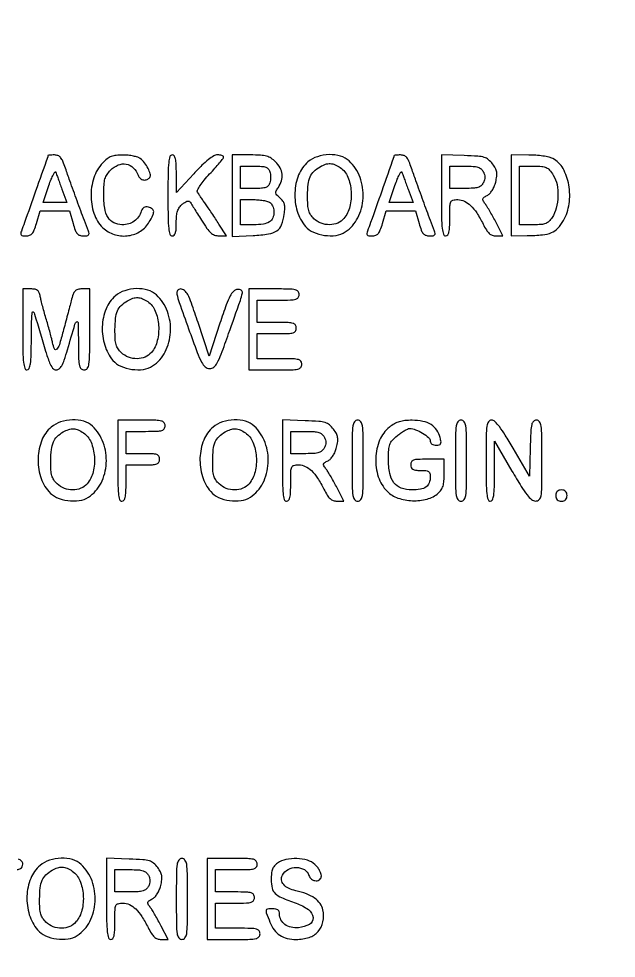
# Model space of a CAD drawing. Extents: x 0 to 1066, y 0 to 761.
# Drawn here: x 851.89 to 869.99, y 85.3 to 113.77 of the extents above; entities that cross this region are included whole.
import ezdxf

# ---------------------------------------------------------------- set-up
doc = ezdxf.new("R2010")
doc.units = 0
doc.header["$MEASUREMENT"] = 0

msp = doc.modelspace()

# ---------------------------------------------------------------- linework, layer by layer
for points in [[(183.390323, 95.266879, 0.000001), (192.989143, 95.254457, 0.000118)], [(479.458836, 95.240684, -0.000004), (502.524384, 95.211821, -0.198594)], [(710.559243, 95.267872, -0.000023), (733.258836, 95.240684, -0.000004), (756.324384, 95.211821, -0.198594)], [(416.092229, 95.24091, -0.000004), (439.072908, 95.212432, -0.198597)], [(542.992229, 95.24091, -0.000004), (565.972908, 95.212432, -0.198597)], [(606.442229, 95.24091, -0.000004), (629.422908, 95.212432, -0.198597)], [(669.892229, 95.24091, -0.000004), (692.872908, 95.212432, -0.198597)], [(851.835658, 87.989859, 0.090841), (851.937863, 88.01455, 0.188085), (851.988434, 88.065595, 0.102588), (852.0066, 88.1532, 0.193568), (851.969402, 88.245685, 0.15568), (851.874413, 88.297221, 0.043488)]]:
    msp.add_lwpolyline(points, format="xyb")
for points in [[(409.06215, 749.15415), (40.8618, 749.132981), (40.8618, 380.65769), (40.8618, 12.1824), (501.2973, 12.1824), (961.7328, 12.1824), (961.7328, 380.646631), (961.7328, 749.110861), (961.41555, 749.1633, 0.040886), (961.153339, 749.184871, 0.000002), (934.190609, 749.194398, 0.000089), (904.448031, 749.199508, 0.000054), (869.1804, 749.195529, -0.000029), (813.61687, 749.186499, -0.000004), (696.10453, 749.175037, -0.000004), (556.774728, 749.163736, -0.000004)], [(852.767995, 109.62045, -0.084799), (852.761491, 109.582434, -0.000052), (852.39552, 108.543662, -0.000388), (852.059976, 107.593928, -0.009822), (851.962975, 107.33625, 0.060048), (851.943383, 107.262519, 0.230938), (851.957632, 107.218662, 0.170663), (852.005725, 107.194554, 0.031659), (852.105979, 107.1882, 0.086283), (852.214094, 107.206997, 0.134827), (852.290923, 107.260959, 0.082591), (852.352996, 107.36797, 0.018432), (852.420468, 107.5689), (852.532876, 107.9496), (852.977843, 107.9496), (853.422811, 107.9496), (853.5294, 107.5689, 0.017944), (853.594785, 107.36399, 0.087286), (853.655012, 107.258531, 0.141822), (853.732234, 107.206152, 0.078722), (853.845546, 107.1882, 0.029308), (853.950692, 107.194368, 0.166988), (854.000422, 107.218276, 0.236769), (854.015264, 107.262066, 0.061225), (853.99549, 107.33625, -0.006965), (853.873201, 107.652606, -0.001209), (853.651945, 108.25404, -0.001323), (853.432217, 108.860787, -0.005089), (853.300452, 109.23975, 0.017403), (853.221681, 109.4495, 0.074917), (853.152922, 109.563275, 0.125362), (853.073216, 109.621172, 0.094981), (852.966649, 109.6416, 0.00999), (852.890484, 109.640078, 0.016528), (852.826352, 109.635387, 0.010464), (852.775248, 109.628862, 0.371455)], [(854.426629, 109.39712, 0.114205), (854.158761, 108.94674, 0.083506), (854.075834, 108.368764, 0.085163), (854.186364, 107.806294, 0.127519), (854.474803, 107.400227, 0.108551), (854.820666, 107.218735, 0.105254), (855.214805, 107.196143, 0.106878), (855.579222, 107.335573, 0.11522), (855.841918, 107.610312, 0.021165), (855.950599, 107.813461, 0.127063), (855.973765, 107.930049, 0.232712), (855.931027, 108.005758, 0.086167), (855.816543, 108.057943, 0.067058), (855.739689, 108.067355, 0.120753), (855.678562, 108.051591, 0.12276), (855.632309, 108.009609, 0.07065), (855.599501, 107.941411, -0.072622), (855.513376, 107.764171, -0.089596), (855.384895, 107.633259, -0.08774), (855.216431, 107.553738, -0.066597), (855.013587, 107.5266, -0.114856), (854.763475, 107.584822, -0.145297), (854.589922, 107.745208, -0.099183), (854.490315, 108.028134, -0.035212), (854.46, 108.458069, -0.014703), (854.468329, 108.741243, -0.055361), (854.498225, 108.916021, -0.07729), (854.559679, 109.048512, -0.049247), (854.667655, 109.180145, -0.096703), (854.901225, 109.337412, -0.146157), (855.143227, 109.364024, -0.15206), (855.353432, 109.25391, -0.107279), (855.498938, 109.02825, 0.127947), (855.565211, 108.934126, 0.131147), (855.66836, 108.885314, 0.142401), (855.775676, 108.896266, 0.159485), (855.854819, 108.963052, 0.211029), (855.868963, 109.065173, 0.047286), (855.803419, 109.232749, 0.046742), (855.695302, 109.40491, 0.065556), (855.567131, 109.533159, 0.088545), (855.490029, 109.573119, 0.025252), (855.358936, 109.606736, 0.02458), (855.204506, 109.630294, 0.023821), (855.046878, 109.638909, 0.026305), (854.83683, 109.629319, 0.068477), (854.689986, 109.594166, 0.074054), (854.564848, 109.522592, 0.034872)], [(856.4058, 108.4149, 0.003213), (856.410128, 107.741379, 0.022561), (856.429138, 107.4138, 0.049302), (856.465053, 107.238077, 0.328801), (856.5327, 107.1882, 0.195173), (856.592155, 107.212327, 0.124534), (856.63181, 107.276716, 0.061002), (856.653628, 107.39503, 0.015127), (856.6596, 107.592398, -0.022104), (856.668656, 107.797148, -0.055956), (856.698243, 107.942958, -0.072778), (856.75322, 108.054682, -0.065118), (856.839701, 108.150804, -0.036285), (856.914222, 108.205775, -0.064391), (856.983339, 108.237844, -0.094673), (857.038342, 108.244311, -0.234713), (857.072351, 108.224255, -0.004028), (857.106266, 108.171205, -0.000308), (857.196443, 108.02742, -0.000423), (857.30376, 107.855748, -0.000322), (857.421, 107.66758, 0.013499), (857.58611, 107.41751, 0.056738), (857.705125, 107.282878, 0.094374), (857.817902, 107.214453, 0.087664), (857.95095, 107.18993), (858.184801, 107.1882), (857.953248, 107.54775, 0.002746), (857.851427, 107.703965, 0.002011), (857.736791, 107.876236, 0.002032), (857.62691, 108.038499, 0.004505), (857.541529, 108.1611, -0.003474), (857.468413, 108.265629, -0.003611), (857.397703, 108.369832, -0.003478), (857.337823, 108.460826, -0.015688), (857.304909, 108.515277, -0.25502), (857.304085, 108.578993, -0.02513), (857.385271, 108.715445, -0.026088), (857.508527, 108.881291, -0.015703), (857.670689, 109.065177, 0.006298), (857.832661, 109.24203, 0.009352), (857.969607, 109.401291, 0.005062), (858.080496, 109.538032, 0.159541), (858.095361, 109.57815, 0.259665), (858.082917, 109.602667, 0.064446), (858.041168, 109.623575, 0.04954), (857.980197, 109.638274, 0.031664), (857.90745, 109.643687, 0.136814), (857.793234, 109.613183, 0.034876), (857.633868, 109.503536, 0.02706), (857.435476, 109.327248, 0.011695), (857.19015, 109.072637), (856.6632, 108.4995), (856.6614, 109.07055, 0.00897), (856.65522, 109.363493, 0.045692), (856.634051, 109.524975, 0.10506), (856.594741, 109.610458, 0.236893), (856.5327, 109.6416, 0.328801), (856.465053, 109.591723, 0.049302), (856.429138, 109.416, 0.022561), (856.410128, 109.088421, 0.003213)], [(858.3516, 108.405653), (858.3516, 107.169706), (858.984649, 107.201674, 0.024309), (859.455574, 107.248479, 0.112633), (859.708726, 107.347248, 0.153372), (859.852542, 107.528735, 0.058166), (859.93328, 107.845548, 0.023573), (859.949021, 108.027707, 0.073694), (859.93579, 108.149663, 0.094912), (859.890436, 108.244902, 0.057312), (859.805125, 108.336808, -0.027153), (859.710413, 108.427259, -0.149392), (859.679577, 108.489888, -0.161279), (859.690237, 108.55642, -0.033096), (859.752733, 108.659545, 0.080592), (859.847089, 108.854787, 0.100315), (859.865043, 109.055137, 0.097349), (859.803381, 109.251223, 0.071783), (859.666745, 109.433945, 0.050512), (859.532595, 109.543421, 0.079484), (859.397403, 109.604588, 0.053942), (859.21491, 109.633752, 0.012674), (858.905345, 109.6416), (858.3516, 109.6416)], [(860.650603, 109.429573, 0.123885), (860.367412, 109.036877, 0.085485), (860.253837, 108.497957, 0.082885), (860.326308, 107.935936, 0.104562), (860.578039, 107.477326, 0.111799), (860.816009, 107.300975, 0.06908), (861.152408, 107.205281, 0.069045), (861.502365, 107.204815, 0.111332), (861.780282, 107.308881, 0.131426), (862.161039, 107.73486, 0.103697), (862.321454, 108.334511, 0.101152), (862.22879, 108.960853, 0.118621), (861.898171, 109.460419, 0.118666), (861.638435, 109.607001, 0.075716), (861.292756, 109.650938, 0.073305), (860.937741, 109.589607, 0.095814)], [(863.258395, 109.62045, -0.084799), (863.251891, 109.582434, -0.000052), (862.88592, 108.543662, -0.000388), (862.550376, 107.593928, -0.009822), (862.453375, 107.33625, 0.060048), (862.433783, 107.262519, 0.230938), (862.448032, 107.218662, 0.170663), (862.496125, 107.194554, 0.031659), (862.596379, 107.1882, 0.086283), (862.704494, 107.206997, 0.134827), (862.781323, 107.260959, 0.082591), (862.843396, 107.36797, 0.018432), (862.910868, 107.5689), (863.023276, 107.9496), (863.468243, 107.9496), (863.913211, 107.9496), (864.0198, 107.5689, 0.017944), (864.085185, 107.36399, 0.087286), (864.145412, 107.258531, 0.141822), (864.222634, 107.206152, 0.078722), (864.335946, 107.1882, 0.029308), (864.441092, 107.194368, 0.166988), (864.490822, 107.218276, 0.236769), (864.505664, 107.262066, 0.061225), (864.48589, 107.33625, -0.006965), (864.363601, 107.652606, -0.001209), (864.142345, 108.25404, -0.001323), (863.922617, 108.860787, -0.005089), (863.790852, 109.23975, 0.017403), (863.712081, 109.4495, 0.074917), (863.643322, 109.563275, 0.125362), (863.563616, 109.621172, 0.094981), (863.457049, 109.6416, 0.00999), (863.380884, 109.640078, 0.016528), (863.316752, 109.635387, 0.010464), (863.265648, 109.628862, 0.371455)], [(864.6966, 108.418321, 0.003202), (864.700926, 107.742813, 0.022501), (864.719932, 107.41437, 0.049121), (864.75583, 107.238147, 0.329081), (864.8235, 107.1882, 0.232029), (864.885237, 107.21848, 0.108427), (864.924369, 107.301, 0.047315), (864.945101, 107.456857, 0.00942), (864.9504, 107.7381, -0.00595), (864.954707, 108.100065, -0.096871), (864.980744, 108.218198, -0.238613), (865.04541, 108.271815, -0.056005), (865.189453, 108.288, -0.111153), (865.390905, 108.242656, -0.081177), (865.58022, 108.111801, -0.058854), (865.76591, 107.885171, -0.025924), (865.957772, 107.54775, 0.021841), (866.057516, 107.368953, 0.069009), (866.14467, 107.263427, 0.100305), (866.237178, 107.207632, 0.085906), (866.349445, 107.1882), (866.56065, 107.1882), (866.354473, 107.59005, 0.006834), (866.266406, 107.756072, 0.006481), (866.172298, 107.922612, 0.006451), (866.085251, 108.06776, 0.022591), (866.023827, 108.157875, -0.02569), (865.957248, 108.256864, -0.192002), (865.948329, 108.311664, -0.198014), (865.979663, 108.35659, -0.027525), (866.080528, 108.413775, 0.089041), (866.158481, 108.471614, 0.046566), (866.232998, 108.567276, 0.042448), (866.296234, 108.687602, 0.038847), (866.340464, 108.820463, 0.026721), (866.374434, 108.996822, 0.076578), (866.372442, 109.121241, 0.082928), (866.333416, 109.233584, 0.035157), (866.247072, 109.368262, 0.057331), (866.124502, 109.49854, 0.10358), (865.996117, 109.567832, 0.055706), (865.800985, 109.602774, 0.007564), (865.385758, 109.623871), (864.6966, 109.648443)], [(866.8116, 108.4149), (866.8116, 107.1882), (867.29805, 107.196633, 0.018847), (867.76102, 107.222133, 0.076273), (868.034429, 107.290481, 0.107083), (868.225618, 107.424269, 0.057946), (868.395822, 107.657164, 0.09461), (868.566813, 108.161818, 0.077415), (868.557401, 108.732431, 0.083451), (868.381767, 109.232865, 0.148656), (868.071584, 109.534603, 0.065462), (867.95924, 109.575066, 0.01784), (867.773259, 109.608774, 0.017725), (867.557631, 109.632191, 0.017594), (867.34035, 109.640353), (866.8116, 109.6416)], [(861.629697, 109.257839, -0.143223), (861.857398, 108.973523, -0.079931), (861.95986, 108.538353, -0.077332), (861.921665, 108.077218, -0.11509), (861.740396, 107.71695, -0.119537), (861.551984, 107.577395, -0.098447), (861.306327, 107.526752, -0.09388), (861.049877, 107.573462, -0.097006), (860.831603, 107.710547, -0.056872), (860.730683, 107.82964, -0.080028), (860.672787, 107.955996, -0.054705), (860.644963, 108.127724, -0.014142), (860.638491, 108.408497, -0.025001), (860.657555, 108.753355, -0.075567), (860.716982, 108.980338, -0.098225), (860.830437, 109.145205, -0.062967), (861.0165, 109.285619, -0.051006), (861.181266, 109.358958, -0.090781), (861.327914, 109.378995, -0.090761), (861.472171, 109.345781, -0.050966)], [(853.194155, 108.60525), (853.343944, 108.2034), (852.981638, 108.2034), (852.619332, 108.2034), (852.797143, 108.717818, -0.011999), (852.867893, 108.907624, -0.026422), (852.932917, 109.048059, -0.047278), (852.983234, 109.124701, -0.601846), (853.00966, 109.119668, 0.009837), (853.031496, 109.053495, 0.001488), (853.078171, 108.922123, 0.001668), (853.134262, 108.767356, 0.001442)], [(859.4937, 109.134, -0.047189), (859.510379, 109.05689, -0.029688), (859.515852, 108.9648, -0.029688), (859.510379, 108.87271, -0.047189), (859.4937, 108.7956, -0.103276), (859.445562, 108.710174, -0.127418), (859.370271, 108.658847, -0.071188), (859.245244, 108.633146, -0.015153), (859.022699, 108.6264), (858.6054, 108.6264), (858.6054, 108.9648), (858.6054, 109.3032), (859.022699, 109.3032, -0.015153), (859.245244, 109.296454, -0.071188), (859.370271, 109.270753, -0.127418), (859.445562, 109.219426, -0.103276)], [(863.684555, 108.60525), (863.834344, 108.2034), (863.472038, 108.2034), (863.109732, 108.2034), (863.287543, 108.717818, -0.011999), (863.358293, 108.907624, -0.026422), (863.423317, 109.048059, -0.047278), (863.473634, 109.124701, -0.601846), (863.50006, 109.119668, 0.009837), (863.521896, 109.053495, 0.001488), (863.568571, 108.922123, 0.001668), (863.624662, 108.767356, 0.001442)], [(865.9656, 109.134, -0.049536), (866.001762, 109.046626, -0.073486), (866.013853, 108.9648, -0.073486), (866.001762, 108.882974, -0.049536), (865.9656, 108.7956, -0.09537), (865.896705, 108.710675, -0.100861), (865.802466, 108.659433, -0.059921), (865.657432, 108.633448, -0.014397), (865.412723, 108.6264), (864.9504, 108.6264), (864.9504, 108.9648), (864.9504, 109.3032), (865.412723, 109.3032, -0.014397), (865.657432, 109.296152, -0.059921), (865.802466, 109.270167, -0.100861), (865.896705, 109.218925, -0.09537)], [(868.086553, 109.02825, -0.090931), (868.198874, 108.746531, -0.056823), (868.228935, 108.391609, -0.056208), (868.178025, 108.033788, -0.081785), (868.04923, 107.742909, -0.053857), (867.955967, 107.629366, -0.102503), (867.856965, 107.565735, -0.073821), (867.719288, 107.535009, -0.018052), (867.48645, 107.5266), (867.0654, 107.5266), (867.0654, 108.4149), (867.0654, 109.3032), (867.489643, 109.3032, -0.017821), (867.739618, 109.294288, -0.090339), (867.874117, 109.259735, -0.111314), (867.973876, 109.183366, -0.033754)], [(859.51908, 108.18648, -0.070395), (859.557994, 108.134739, -0.038897), (859.590779, 108.062594, -0.037889), (859.613131, 107.98277, -0.049362), (859.6206, 107.9073, -0.103441), (859.583945, 107.732018, -0.151109), (859.481593, 107.613479, -0.105063), (859.298177, 107.546685, -0.034985), (859.01148, 107.5266), (858.6054, 107.5266), (858.6054, 107.9073), (858.6054, 108.288), (859.01148, 108.288, -0.022886), (859.174385, 108.28054, -0.026473), (859.328096, 108.258179, -0.026952), (859.454295, 108.225781, -0.120635)], [(852.0066, 104.3541, 0.003213), (852.010928, 103.680579, 0.022561), (852.029938, 103.353, 0.049302), (852.065853, 103.177277, 0.328801), (852.1335, 103.1274, 0.305395), (852.199734, 103.172016, 0.062503), (852.238002, 103.315664, 0.027449), (852.25981, 103.58556, 0.004264), (852.269037, 104.12145, -0.002416), (852.276385, 104.664922, -0.029471), (852.292446, 104.872343, -0.603012), (852.324212, 104.883914, -0.138127), (852.364691, 104.8194, 0.001112), (852.698207, 103.693784, 0.020238), (852.819804, 103.339651, 0.077221), (852.912019, 103.180577, 0.226588), (853.023337, 103.1274, 0.178321), (853.111545, 103.159892, 0.090477), (853.187367, 103.252802, 0.045479), (853.264022, 103.42768, 0.010027), (853.361609, 103.74075, -0.001209), (853.587905, 104.514515, -0.180504), (853.642726, 104.587517, -0.586533), (853.683768, 104.565553, -0.002598), (853.691921, 103.95225, 0.004063), (853.700082, 103.44921, 0.046466), (853.723247, 103.252491, 0.159576), (853.775538, 103.162536, 0.183972), (853.8678, 103.1274, 0.240299), (853.962122, 103.175509, 0.123223), (854.012933, 103.301887, 0.031956), (854.033411, 103.581238, 0.002322), (854.037, 104.3541), (854.037, 105.5808), (853.802435, 105.5808, 0.057703), (853.672347, 105.565737, 0.150789), (853.592017, 105.518684, 0.102355), (853.534077, 105.421496, 0.018959), (853.47308, 105.22125, 0.000085), (853.426337, 105.043826, 0.000034), (853.36205, 104.799572, 0.000033), (853.292616, 104.53562, 0.000041), (853.228214, 104.29065, -0.009374), (853.114779, 103.889752, -0.115475), (853.035791, 103.753201, -0.538762), (852.968854, 103.764823, -0.053672), (852.910197, 103.95225, 0.012912), (852.883067, 104.072509, 0.003926), (852.835847, 104.253241, 0.003928), (852.779736, 104.454994, 0.004276), (852.721978, 104.6502, -0.00492), (852.664494, 104.845406, -0.004529), (852.609202, 105.047159, -0.004526), (852.563171, 105.227901, -0.014927), (852.537481, 105.34815, 0.043617), (852.504578, 105.468063, 0.134321), (852.455998, 105.535821, 0.130778), (852.378829, 105.570434, 0.040414), (852.250798, 105.5808), (852.0066, 105.5808)], [(854.813203, 105.368773, 0.123885), (854.530012, 104.976077, 0.085485), (854.416437, 104.437157, 0.082885), (854.488908, 103.875136, 0.104562), (854.740639, 103.416526, 0.111799), (854.978609, 103.240175, 0.06908), (855.315008, 103.144481, 0.069045), (855.664965, 103.144015, 0.111332), (855.942882, 103.248081, 0.131426), (856.323639, 103.67406, 0.103697), (856.484054, 104.273711, 0.101152), (856.39139, 104.900053, 0.118621), (856.060771, 105.399619, 0.118666), (855.801035, 105.546201, 0.075716), (855.455356, 105.590138, 0.073305), (855.100341, 105.528807, 0.095814)], [(857.03066, 104.37525, 0.003393), (857.293869, 103.660387, 0.031784), (857.428464, 103.361505, 0.088186), (857.539521, 103.219171, 0.185146), (857.668542, 103.1697, 0.171713), (857.794648, 103.214324, 0.097838), (857.899469, 103.339908, 0.035907), (858.020375, 103.604453, 0.004013), (858.246904, 104.2272, 0.000902), (858.601212, 105.231858, 0.03521), (858.66358, 105.459996, 0.313686), (858.62714, 105.543501, 0.175088), (858.513583, 105.567082, 0.158568), (858.392743, 105.507747, 0.080982), (858.290965, 105.370542, 0.034439), (858.176142, 105.104735, 0.004852), (857.983055, 104.539566), (857.652566, 103.540632), (857.317571, 104.560716, 0.004319), (857.117881, 105.151521, 0.035828), (857.006119, 105.411355, 0.094668), (856.907592, 105.536589, 0.180786), (856.789313, 105.5808, 0.252582), (856.699896, 105.532552, 0.197186), (856.678518, 105.422457, 0.035219), (856.748813, 105.166469, 0.0019)], [(858.8592, 104.3541), (858.8592, 103.1274), (859.6629, 103.1274, 0.004147), (860.153609, 103.13147, 0.047763), (860.344988, 103.153003, 0.16431), (860.432394, 103.204593, 0.179874), (860.4666, 103.2966, 0.157888), (860.43706, 103.387816, 0.176663), (860.36085, 103.439362, 0.055952), (860.195978, 103.461453, 0.005351), (859.7898, 103.4658), (859.113, 103.4658), (859.113, 103.8465), (859.113, 104.2272), (859.7052, 104.2272, 0.006583), (860.055092, 104.231807, 0.063075), (860.202225, 104.254393, 0.183695), (860.27107, 104.305826, 0.142406), (860.2974, 104.3964, 0.142406), (860.27107, 104.486974, 0.183695), (860.202225, 104.538407, 0.063075), (860.055092, 104.560993, 0.006583), (859.7052, 104.5656), (859.113, 104.5656), (859.113, 104.904), (859.113, 105.2424), (859.7475, 105.2424, 0.005909), (860.125526, 105.246867, 0.059311), (860.281538, 105.26919, 0.180365), (860.354056, 105.320688, 0.150217), (860.382, 105.4116, 0.17273), (860.349327, 105.503357, 0.168559), (860.265675, 105.55495, 0.050222), (860.083122, 105.576649, 0.004487), (859.6206, 105.5808), (858.8592, 105.5808)], [(855.792297, 105.197039, -0.143223), (856.019998, 104.912723, -0.079931), (856.12246, 104.477553, -0.077332), (856.084265, 104.016418, -0.11509), (855.902996, 103.65615, -0.119537), (855.714584, 103.516595, -0.098447), (855.468927, 103.465952, -0.09388), (855.212477, 103.512662, -0.097006), (854.994203, 103.649747, -0.056872), (854.893283, 103.76884, -0.080028), (854.835387, 103.895196, -0.054705), (854.807563, 104.066924, -0.014142), (854.801091, 104.347697, -0.025001), (854.820155, 104.692555, -0.075567), (854.879582, 104.919538, -0.098225), (854.993037, 105.084405, -0.062967), (855.1791, 105.224819, -0.051006), (855.343866, 105.298158, -0.090781), (855.490514, 105.318195, -0.090761), (855.634771, 105.284981, -0.050966)], [(852.867403, 101.392573, 0.123885), (852.584212, 100.999877, 0.085485), (852.470637, 100.460957, 0.082885), (852.543108, 99.898936, 0.104562), (852.794839, 99.440326, 0.111799), (853.032809, 99.263975, 0.06908), (853.369208, 99.168281, 0.069045), (853.719165, 99.167815, 0.111332), (853.997082, 99.271881, 0.131426), (854.377839, 99.69786, 0.103697), (854.538254, 100.297511, 0.101152), (854.44559, 100.923853, 0.118621), (854.114971, 101.423419, 0.118666), (853.855235, 101.570001, 0.075716), (853.509556, 101.613938, 0.073305), (853.154541, 101.552607, 0.095814)], [(854.883, 100.3779, 0.003213), (854.887328, 99.704379, 0.022561), (854.906338, 99.3768, 0.049302), (854.942253, 99.201077, 0.328801), (855.0099, 99.1512, 0.232029), (855.071637, 99.18148, 0.108427), (855.110769, 99.264, 0.047315), (855.131501, 99.419857, 0.00942), (855.1368, 99.7011), (855.1368, 100.251), (855.6444, 100.251, 0.008455), (855.938098, 100.255967, 0.072107), (856.0674, 100.2792, 0.188641), (856.128932, 100.330468, 0.12648), (856.152, 100.4202, 0.12648), (856.128932, 100.509932, 0.188641), (856.0674, 100.5612, 0.072107), (855.938098, 100.584433, 0.008455), (855.6444, 100.5894), (855.1368, 100.5894), (855.1368, 100.9278), (855.1368, 101.2662), (855.729, 101.2662, 0.006583), (856.078892, 101.270807, 0.063075), (856.226025, 101.293393, 0.183695), (856.29487, 101.344826, 0.142406), (856.3212, 101.4354, 0.165398), (856.290083, 101.526895, 0.1727), (856.210163, 101.578474, 0.052938), (856.036445, 101.600357, 0.004884), (855.6021, 101.6046), (854.883, 101.6046)], [(857.774203, 101.392573, 0.123885), (857.491012, 100.999877, 0.085485), (857.377437, 100.460957, 0.082885), (857.449908, 99.898936, 0.104562), (857.701639, 99.440326, 0.111799), (857.939609, 99.263975, 0.06908), (858.276008, 99.168281, 0.069045), (858.625965, 99.167815, 0.111332), (858.903882, 99.271881, 0.131426), (859.284639, 99.69786, 0.103697), (859.445054, 100.297511, 0.101152), (859.35239, 100.923853, 0.118621), (859.021771, 101.423419, 0.118666), (858.762035, 101.570001, 0.075716), (858.416356, 101.613938, 0.073305), (858.061341, 101.552607, 0.095814)], [(859.8744, 100.381321, 0.003202), (859.878726, 99.705813, 0.022501), (859.897732, 99.37737, 0.049121), (859.93363, 99.201147, 0.329081), (860.0013, 99.1512, 0.232029), (860.063037, 99.18148, 0.108427), (860.102169, 99.264, 0.047315), (860.122901, 99.419857, 0.00942), (860.1282, 99.7011, -0.00595), (860.132507, 100.063065, -0.096871), (860.158544, 100.181198, -0.238613), (860.22321, 100.234815, -0.056005), (860.367253, 100.251, -0.111153), (860.568705, 100.205656, -0.081177), (860.75802, 100.074801, -0.058854), (860.94371, 99.848171, -0.025924), (861.135572, 99.51075, 0.021841), (861.235316, 99.331953, 0.069009), (861.32247, 99.226427, 0.100305), (861.414978, 99.170632, 0.085906), (861.527245, 99.1512), (861.73845, 99.1512), (861.532273, 99.55305, 0.006834), (861.444206, 99.719072, 0.006481), (861.350098, 99.885612, 0.006451), (861.263051, 100.03076, 0.022591), (861.201627, 100.120875, -0.02569), (861.135048, 100.219864, -0.192002), (861.126129, 100.274664, -0.198014), (861.157463, 100.31959, -0.027525), (861.258328, 100.376775, 0.089041), (861.336281, 100.434614, 0.046566), (861.410798, 100.530276, 0.042448), (861.474034, 100.650602, 0.038847), (861.518264, 100.783463, 0.026721), (861.552234, 100.959822, 0.076578), (861.550242, 101.084241, 0.082928), (861.511216, 101.196584, 0.035157), (861.424872, 101.331262, 0.057331), (861.302302, 101.46154, 0.10358), (861.173917, 101.530832, 0.055706), (860.978785, 101.565774, 0.007564), (860.563558, 101.586871), (859.8744, 101.611443)], [(861.9894, 100.3779, 0.002322), (861.992989, 99.605038, 0.031956), (862.013467, 99.325687, 0.123223), (862.064278, 99.199309, 0.240299), (862.1586, 99.1512, 0.240299), (862.252922, 99.199309, 0.123223), (862.303733, 99.325687, 0.031956), (862.324211, 99.605038, 0.002322), (862.3278, 100.3779, 0.002322), (862.324211, 101.150762, 0.031956), (862.303733, 101.430112, 0.123223), (862.252922, 101.556491, 0.240299), (862.1586, 101.6046, 0.240299), (862.064278, 101.556491, 0.123223), (862.013467, 101.430112, 0.031956), (861.992989, 101.150762, 0.002322)], [(863.118928, 101.392743, 0.129246), (862.822805, 101.000097, 0.088626), (862.704613, 100.451792, 0.087215), (862.783165, 99.888133, 0.118789), (863.04996, 99.451931, 0.112618), (863.378424, 99.245494, 0.075265), (863.816535, 99.162795, 0.075304), (864.259252, 99.213485, 0.113008), (864.601123, 99.395566, 0.065979), (864.688955, 99.494789, 0.074329), (864.743672, 99.609691, 0.054743), (864.772567, 99.762684, 0.019325), (864.7812, 99.985973), (864.7812, 100.4202), (864.2736, 100.4202, 0.008455), (863.979902, 100.415233, 0.072107), (863.8506, 100.392, 0.188641), (863.789068, 100.340732, 0.12648), (863.766, 100.251, 0.087745), (863.780999, 100.166192, 0.177212), (863.824163, 100.115036, 0.10769), (863.907766, 100.088753, 0.022514), (864.0621, 100.0818, -0.021714), (864.224185, 100.074758, -0.124268), (864.304865, 100.046751, -0.187079), (864.345295, 99.990064, -0.062494), (864.3582, 99.88722, -0.091498), (864.324563, 99.704947, -0.148314), (864.228774, 99.581386, -0.113347), (864.058688, 99.511247, -0.041372), (863.79752, 99.4896, -0.086758), (863.474934, 99.545999, -0.145015), (863.254723, 99.707975, -0.116882), (863.128779, 99.993149, -0.045825), (863.0892, 100.424089, -0.015089), (863.097847, 100.710568, -0.073154), (863.131095, 100.869358, -0.095003), (863.204551, 100.991379, -0.035007), (863.349491, 101.13178, -0.021479), (863.458286, 101.215617, -0.024071), (863.569926, 101.286463, -0.024321), (863.669791, 101.337028, -0.105406), (863.734392, 101.3508, -0.095864), (863.911727, 101.316484, -0.042073), (864.126296, 101.208465, -0.039621), (864.308719, 101.075547, -0.218876), (864.3582, 100.967927, 0.137225), (864.371737, 100.919532, 0.104143), (864.409596, 100.879139, 0.087371), (864.467139, 100.852335, 0.065501), (864.536571, 100.8432, 0.051376), (864.629548, 100.852779, 0.224479), (864.672499, 100.885225, 0.158116), (864.68318, 100.947988, 0.023398), (864.658342, 101.07585, 0.090086), (864.556094, 101.30584, 0.105062), (864.383633, 101.470882, 0.089301), (864.13508, 101.568988, 0.048933), (863.8083, 101.601781, 0.02471), (863.588834, 101.591418, 0.049497), (863.418712, 101.557729, 0.05494), (863.270239, 101.494221, 0.038421)], [(865.1196, 100.3779, 0.002322), (865.123189, 99.605038, 0.031956), (865.143667, 99.325687, 0.123223), (865.194478, 99.199309, 0.240299), (865.2888, 99.1512, 0.240299), (865.383122, 99.199309, 0.123223), (865.433933, 99.325687, 0.031956), (865.454411, 99.605038, 0.002322), (865.458, 100.3779, 0.002322), (865.454411, 101.150762, 0.031956), (865.433933, 101.430112, 0.123223), (865.383122, 101.556491, 0.240299), (865.2888, 101.6046, 0.240299), (865.194478, 101.556491, 0.123223), (865.143667, 101.430112, 0.031956), (865.123189, 101.150762, 0.002322)], [(866.0502, 100.3779, 0.003213), (866.054528, 99.704379, 0.022561), (866.073538, 99.3768, 0.049302), (866.109453, 99.201077, 0.328801), (866.1771, 99.1512, 0.295501), (866.242472, 99.193531, 0.070336), (866.280206, 99.324231, 0.029944), (866.30024, 99.571794, 0.004715), (866.305837, 100.06065), (866.307674, 100.9701), (866.834587, 100.063957, 0.006242), (867.113961, 99.597024, 0.029041), (867.293682, 99.339737, 0.052989), (867.430926, 99.199238, 0.170079), (867.55185, 99.154507, 0.199339), (867.660131, 99.197273, 0.163117), (867.717825, 99.308706, 0.036571), (867.738904, 99.567581, 0.002034), (867.7422, 100.3779, 0.002367), (867.738569, 101.145072, 0.031318), (867.718184, 101.427383, 0.117824), (867.668377, 101.556077, 0.246563), (867.57596, 101.6046, 0.195513), (867.485155, 101.567682, 0.145553), (867.431852, 101.472256, 0.043894), (867.404339, 101.265993, 0.004128), (867.38561, 100.754718), (867.3615, 99.904836), (866.868317, 100.754718, 0.007787), (866.628238, 101.153983, 0.025041), (866.451401, 101.40861, 0.035073), (866.313547, 101.563518, 0.195814), (866.212667, 101.6046, 0.254619), (866.122661, 101.555588, 0.110911), (866.074151, 101.423758, 0.030502), (866.053887, 101.137586, 0.002427)], [(853.846497, 101.220839, -0.143223), (854.074198, 100.936523, -0.079931), (854.17666, 100.501353, -0.077332), (854.138465, 100.040218, -0.11509), (853.957196, 99.67995, -0.119537), (853.768784, 99.540395, -0.098447), (853.523127, 99.489752, -0.09388), (853.266677, 99.536462, -0.097006), (853.048403, 99.673547, -0.056872), (852.947483, 99.79264, -0.080028), (852.889587, 99.918996, -0.054705), (852.861763, 100.090724, -0.014142), (852.855291, 100.371497, -0.025001), (852.874355, 100.716355, -0.075567), (852.933782, 100.943338, -0.098225), (853.047237, 101.108205, -0.062967), (853.2333, 101.248619, -0.051006), (853.398066, 101.321958, -0.090781), (853.544714, 101.341995, -0.090761), (853.688971, 101.308781, -0.050966)], [(858.753297, 101.220839, -0.143223), (858.980998, 100.936523, -0.079931), (859.08346, 100.501353, -0.077332), (859.045265, 100.040218, -0.11509), (858.863996, 99.67995, -0.119537), (858.675584, 99.540395, -0.098447), (858.429927, 99.489752, -0.09388), (858.173477, 99.536462, -0.097006), (857.955203, 99.673547, -0.056872), (857.854283, 99.79264, -0.080028), (857.796387, 99.918996, -0.054705), (857.768563, 100.090724, -0.014142), (857.762091, 100.371497, -0.025001), (857.781155, 100.716355, -0.075567), (857.840582, 100.943338, -0.098225), (857.954037, 101.108205, -0.062967), (858.1401, 101.248619, -0.051006), (858.304866, 101.321958, -0.090781), (858.451514, 101.341995, -0.090761), (858.595771, 101.308781, -0.050966)], [(861.1434, 101.097, -0.049536), (861.179562, 101.009626, -0.073486), (861.191653, 100.9278, -0.073486), (861.179562, 100.845974, -0.049536), (861.1434, 100.7586, -0.09537), (861.074505, 100.673675, -0.100861), (860.980266, 100.622433, -0.059921), (860.835232, 100.596448, -0.014397), (860.590523, 100.5894), (860.1282, 100.5894), (860.1282, 100.9278), (860.1282, 101.2662), (860.590523, 101.2662, -0.014397), (860.835232, 101.259152, -0.059921), (860.980266, 101.233167, -0.100861), (861.074505, 101.181925, -0.09537)], [(868.1652, 99.3204, 0.072254), (868.175931, 99.246531, 0.124864), (868.2075, 99.1935, 0.124864), (868.260531, 99.161931, 0.072254), (868.3344, 99.1512, 0.072254), (868.408269, 99.161931, 0.124864), (868.4613, 99.1935, 0.124864), (868.492869, 99.246531, 0.072254), (868.5036, 99.3204, 0.072254), (868.492869, 99.394269, 0.124864), (868.4613, 99.4473, 0.124864), (868.408269, 99.478869, 0.072254), (868.3344, 99.4896, 0.072254), (868.260531, 99.478869, 0.124864), (868.2075, 99.4473, 0.124864), (868.175931, 99.394269, 0.072254)], [(852.529003, 88.110373, 0.123885), (852.245812, 87.717677, 0.085485), (852.132237, 87.178757, 0.082885), (852.204708, 86.616736, 0.104562), (852.456439, 86.158126, 0.111799), (852.694409, 85.981775, 0.06908), (853.030808, 85.886081, 0.069045), (853.380765, 85.885615, 0.111332), (853.658682, 85.989681, 0.131426), (854.039439, 86.41566, 0.103697), (854.199854, 87.015311, 0.101152), (854.10719, 87.641653, 0.118621), (853.776571, 88.141219, 0.118666), (853.516835, 88.287801, 0.075716), (853.171156, 88.331738, 0.073305), (852.816141, 88.270407, 0.095814)], [(854.5446, 87.099121, 0.003202), (854.548926, 86.423613, 0.022501), (854.567932, 86.09517, 0.049121), (854.60383, 85.918947, 0.329081), (854.6715, 85.869, 0.232029), (854.733237, 85.89928, 0.108427), (854.772369, 85.9818, 0.047315), (854.793101, 86.137657, 0.00942), (854.7984, 86.4189, -0.00595), (854.802707, 86.780865, -0.096871), (854.828744, 86.898998, -0.238613), (854.89341, 86.952615, -0.056005), (855.037453, 86.9688, -0.111153), (855.238905, 86.923456, -0.081177), (855.42822, 86.792601, -0.058854), (855.61391, 86.565971, -0.025924), (855.805772, 86.22855, 0.021841), (855.905516, 86.049753, 0.069009), (855.99267, 85.944227, 0.100305), (856.085178, 85.888432, 0.085906), (856.197445, 85.869), (856.40865, 85.869), (856.202473, 86.27085, 0.006834), (856.114406, 86.436872, 0.006481), (856.020298, 86.603412, 0.006451), (855.933251, 86.74856, 0.022591), (855.871827, 86.838675, -0.02569), (855.805248, 86.937664, -0.192002), (855.796329, 86.992464, -0.198014), (855.827663, 87.03739, -0.027525), (855.928528, 87.094575, 0.089041), (856.006481, 87.152414, 0.046566), (856.080998, 87.248076, 0.042448), (856.144234, 87.368402, 0.038847), (856.188464, 87.501263, 0.026721), (856.222434, 87.677622, 0.076578), (856.220442, 87.802041, 0.082928), (856.181416, 87.914384, 0.035157), (856.095072, 88.049062, 0.057331), (855.972502, 88.17934, 0.10358), (855.844117, 88.248632, 0.055706), (855.648985, 88.283574, 0.007564), (855.233758, 88.304671), (854.5446, 88.329243)], [(856.6596, 87.0957, 0.002322), (856.663189, 86.322838, 0.031956), (856.683667, 86.043487, 0.123223), (856.734478, 85.917109, 0.240299), (856.8288, 85.869, 0.240299), (856.923122, 85.917109, 0.123223), (856.973933, 86.043487, 0.031956), (856.994411, 86.322838, 0.002322), (856.998, 87.0957, 0.002322), (856.994411, 87.868562, 0.031956), (856.973933, 88.147912, 0.123223), (856.923122, 88.274291, 0.240299), (856.8288, 88.3224, 0.240299), (856.734478, 88.274291, 0.123223), (856.683667, 88.147912, 0.031956), (856.663189, 87.868562, 0.002322)], [(857.5902, 87.0957), (857.5902, 85.869), (858.3939, 85.869, 0.004147), (858.884609, 85.87307, 0.047763), (859.075988, 85.894603, 0.16431), (859.163394, 85.946193, 0.179874), (859.1976, 86.0382, 0.157888), (859.16806, 86.129416, 0.176663), (859.09185, 86.180962, 0.055952), (858.926978, 86.203053, 0.005351), (858.5208, 86.2074), (857.844, 86.2074), (857.844, 86.5881), (857.844, 86.9688), (858.4362, 86.9688, 0.006583), (858.786092, 86.973407, 0.063075), (858.933225, 86.995993, 0.183695), (859.00207, 87.047426, 0.142406), (859.0284, 87.138, 0.142406), (859.00207, 87.228574, 0.183695), (858.933225, 87.280007, 0.063075), (858.786092, 87.302593, 0.006583), (858.4362, 87.3072), (857.844, 87.3072), (857.844, 87.6456), (857.844, 87.984), (858.4785, 87.984, 0.005909), (858.856526, 87.988467, 0.059311), (859.012538, 88.01079, 0.180365), (859.085056, 88.062288, 0.150217), (859.113, 88.1532, 0.17273), (859.080327, 88.244957, 0.168559), (858.996675, 88.29655, 0.050222), (858.814122, 88.318249, 0.004487), (858.3516, 88.3224), (857.5902, 88.3224)], [(859.72635, 88.180744, 0.064007), (859.633552, 88.096532, 0.085808), (859.575751, 87.998965, 0.066535), (859.545234, 87.869074, 0.024477), (859.536, 87.680558, 0.055339), (859.564637, 87.422612, 0.149321), (859.654873, 87.264124, 0.090969), (859.848644, 87.138462, 0.013145), (860.290097, 86.968457, -0.070637), (860.664595, 86.772369, -0.215768), (860.804351, 86.529624, -0.299828), (860.696596, 86.325264, -0.104684), (860.362804, 86.22407, -0.073735), (860.136338, 86.238005, -0.104161), (859.952047, 86.319473, -0.119079), (859.832723, 86.458312, -0.118782), (859.7898, 86.636443, 0.082235), (859.777346, 86.711652, 0.147435), (859.741233, 86.762134, 0.119852), (859.677024, 86.790694, 0.045016), (859.5783, 86.7996, 0.028442), (859.423893, 86.79081, 0.327023), (859.381792, 86.751913, 0.139119), (859.388429, 86.672742, 0.005125), (859.498289, 86.389801, 0.065244), (859.627077, 86.160052, 0.088006), (859.800442, 85.997238, 0.085852), (860.02274, 85.901365, 0.059042), (860.295873, 85.869, 0.079385), (860.685077, 85.931186, 0.130563), (860.962888, 86.111824, 0.137881), (861.105028, 86.398302, 0.093265), (861.105228, 86.765047, 0.114024), (861.021695, 86.955928, 0.079467), (860.85267, 87.120686, 0.063948), (860.603322, 87.2525, 0.038754), (860.282166, 87.345234, -0.060203), (860.065487, 87.417977, -0.103319), (859.914406, 87.532845, -0.141227), (859.850042, 87.671635, -0.162669), (859.874478, 87.814946, -0.149104), (860.048237, 87.988003, -0.123853), (860.302631, 88.050498, -0.133716), (860.541953, 87.9839, -0.183571), (860.679473, 87.810472, 0.153609), (860.761387, 87.693812, 0.157876), (860.894416, 87.646661, 0.194842), (861.010396, 87.689972, 0.210147), (861.0588, 87.800053, 0.093821), (861.045133, 87.872246, 0.037607), (861.001283, 87.96317, 0.035541), (860.937923, 88.056663, 0.037508), (860.862997, 88.138453, 0.118482), (860.63727, 88.267194, 0.061394), (860.314923, 88.319156, 0.060569), (859.982756, 88.291254, 0.10142)], [(853.508097, 87.938639, -0.143223), (853.735798, 87.654323, -0.079931), (853.83826, 87.219153, -0.077332), (853.800065, 86.758018, -0.11509), (853.618796, 86.39775, -0.119537), (853.430384, 86.258195, -0.098447), (853.184727, 86.207552, -0.09388), (852.928277, 86.254262, -0.097006), (852.710003, 86.391347, -0.056872), (852.609083, 86.51044, -0.080028), (852.551187, 86.636796, -0.054705), (852.523363, 86.808524, -0.014142), (852.516891, 87.089297, -0.025001), (852.535955, 87.434155, -0.075567), (852.595382, 87.661138, -0.098225), (852.708837, 87.826005, -0.062967), (852.8949, 87.966419, -0.051006), (853.059666, 88.039758, -0.090781), (853.206314, 88.059795, -0.090761), (853.350571, 88.026581, -0.050966)], [(855.8136, 87.8148, -0.049536), (855.849762, 87.727426, -0.073486), (855.861853, 87.6456, -0.073486), (855.849762, 87.563774, -0.049536), (855.8136, 87.4764, -0.09537), (855.744705, 87.391475, -0.100861), (855.650466, 87.340233, -0.059921), (855.505432, 87.314248, -0.014397), (855.260723, 87.3072), (854.7984, 87.3072), (854.7984, 87.6456), (854.7984, 87.984), (855.260723, 87.984, -0.014397), (855.505432, 87.976952, -0.059921), (855.650466, 87.950967, -0.100861), (855.744705, 87.899725, -0.09537)]]:
    msp.add_lwpolyline(points, format="xyb", close=True)

doc.saveas('drawing.dxf')
